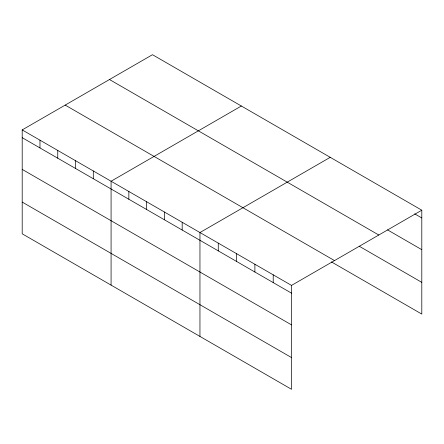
<?xml version="1.0" encoding="UTF-8"?>
<svg xmlns="http://www.w3.org/2000/svg" width="444" height="444" viewBox="0 0 444 444"><rect width="100%" height="100%" fill="white"/><g stroke="black" fill="none" stroke-linecap="round" stroke-linejoin="round"><path stroke-width="0.67" d="M22.2 129.914L291.525 285.409L291.525 389.294L22.2 233.805L22.2 129.914L152.475 54.706L421.8 210.195L421.8 314.086L331.413 261.899M241.353 106.016L111.078 181.23L111.078 285.115M330.231 157.331L199.955 232.545L199.955 336.43M291.525 285.409L421.8 210.195M414.713 213.858L421.8 217.954M387.534 229.892L421.8 249.678M109.485 79.526L378.81 235.02M359.179 246.204L421.8 282.362M65.19 105.095L334.515 260.589M22.2 137.673L291.525 293.168M22.2 169.397L291.525 324.891M22.2 202.081L291.525 357.575M273.21 274.836L273.21 282.595M254.895 264.263L254.895 272.017M236.585 253.691L236.585 261.444M218.27 243.118L218.27 250.871M182.179 222.278L182.179 230.036M164.402 212.016L164.402 219.774M146.631 201.754L146.631 209.513M128.854 191.492L128.854 199.251M93.301 170.968L93.301 178.721M75.524 160.706L75.524 168.459M57.753 150.444L57.753 158.197M39.977 140.182L39.977 147.935"/></g></svg>
